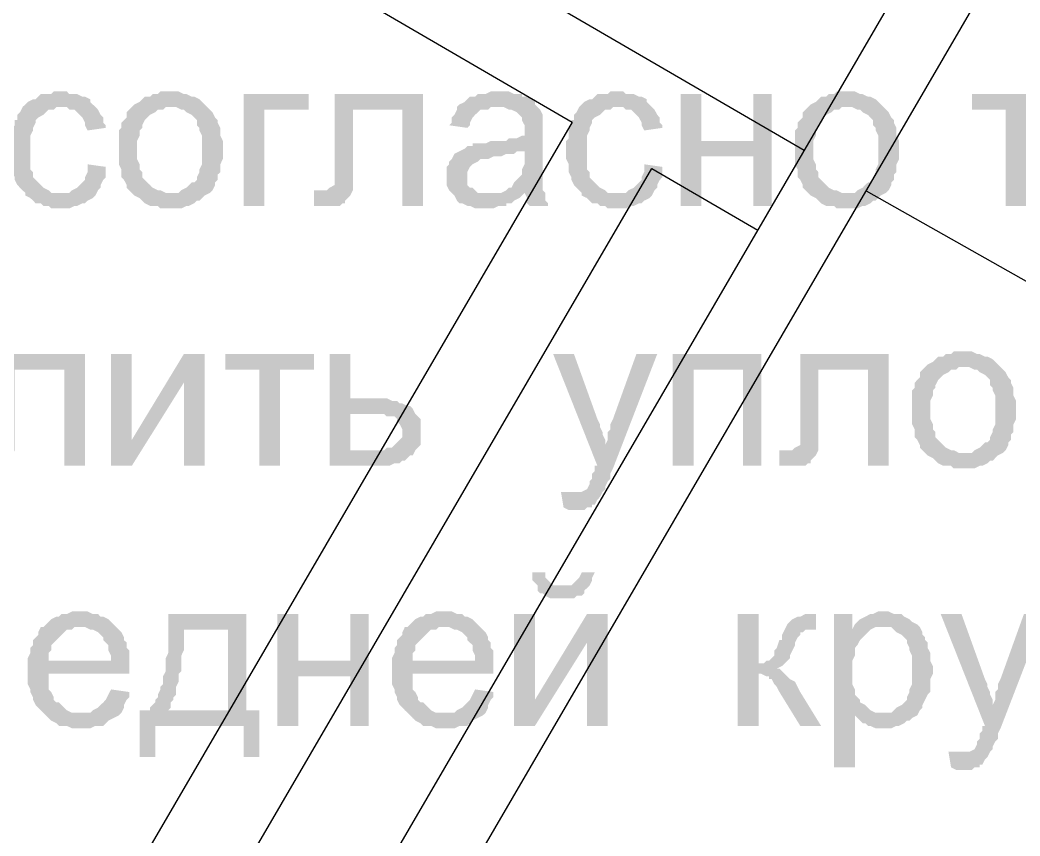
# Model space of a CAD drawing. Header units: millimetres. Extents: x -383313 to -161684, y -117025 to 99224.
# Drawn here: x -348205 to -346577, y -32969 to -31640 of the extents above; entities that cross this region are included whole.
import ezdxf

# ---------------------------------------------------------------- set-up
doc = ezdxf.new("R2010")
doc.units = ezdxf.units.MM
doc.header["$MEASUREMENT"] = 0
doc.layers.add('001__КОНСТРУКТИВ__Стены внутренние', color=7, linetype='Continuous', lineweight=30)
doc.layers.add('Окно_Ном._пера__249_Ном._пера__249', color=249, linetype='Continuous', lineweight=18)
doc.layers.add('PDF_Solid Fills', color=7, linetype='Continuous')

# ---------------------------------------------------------------- blocks, each defined once
blk = doc.blocks.new('A$Cf5759c35')
at = {"layer": 'PDF_Solid Fills'}
for points in [[(10324.9, -13491.6), (10312.2, -13491.6), (10308, -13495.9), (10291.1, -13495.9), (10286.8, -13500.1), (10282.6, -13504.3), (10278.4, -13504.3), (10269.9, -13508.6), (10265.7, -13512.8), (10261.4, -13517), (10257.2, -13525.5), (10253, -13529.7), (10253, -13538.2), (10248.7, -13538.2), (10248.7, -13546.7), (10244.5, -13550.9), (10244.5, -13559.4), (10244.5, -13567.8), (10240.3, -13572.1), (10240.3, -13580.5), (10240.3, -13589), (10240.3, -13597.5), (10240.3, -13601.7), (10244.5, -13610.2), (10244.5, -13618.6), (10244.5, -13622.9), (10248.7, -13631.3), (10248.7, -13635.6), (10253, -13644), (10257.2, -13648.3), (10261.4, -13652.5), (10265.7, -13656.7), (10324.9, -13656.7), (10320.7, -13656.7), (10316.5, -13656.7), (10308, -13656.7), (10303.8, -13652.5), (10295.3, -13648.3), (10291.1, -13644), (10286.8, -13639.8), (10286.8, -13639.8), (10282.6, -13635.6), (10278.4, -13631.3), (10278.4, -13622.9), (10274.1, -13618.6), (10274.1, -13610.2), (10274.1, -13605.9), (10274.1, -13597.5), (10274.1, -13589), (10274.1, -13584.8), (10274.1, -13576.3), (10274.1, -13567.8), (10274.1, -13563.6), (10278.4, -13555.1), (10278.4, -13550.9), (10282.6, -13542.4), (10282.6, -13538.2), (10286.8, -13534), (10286.8, -13534), (10295.3, -13529.7), (10299.5, -13525.5), (10303.8, -13521.3), (10312.2, -13521.3), (10316.5, -13517), (10324.9, -13517), (10380, -13517), (10375.7, -13512.8), (10371.5, -13508.6), (10371.5, -13504.3), (10363, -13500.1), (10358.8, -13500.1), (10350.3, -13495.9), (10346.1, -13495.9), (10337.6, -13495.9), (10333.4, -13491.6)], [(10502.7, -13491.6), (10502.7, -13491.6), (10485.8, -13491.6), (10481.6, -13495.9), (10473.1, -13495.9), (10468.9, -13500.1), (10460.4, -13500.1), (10456.2, -13504.3), (10451.9, -13508.6), (10443.5, -13512.8), (10443.5, -13512.8), (10439.2, -13517), (10502.7, -13517), (10502.7, -13517), (10511.2, -13517), (10519.7, -13521.3), (10523.9, -13521.3), (10528.1, -13525.5), (10536.6, -13529.7), (10540.8, -13534), (10545.1, -13538.2), (10545.1, -13546.7), (10549.3, -13550.9), (10549.3, -13555.1), (10553.5, -13563.6), (10553.5, -13572.1), (10553.5, -13576.3), (10553.5, -13584.8), (10553.5, -13589), (10553.5, -13597.5), (10553.5, -13605.9), (10553.5, -13610.2), (10549.3, -13618.6), (10549.3, -13622.9), (10545.1, -13631.3), (10545.1, -13635.6), (10540.8, -13639.8), (10536.6, -13639.8), (10532.4, -13644), (10528.1, -13648.3), (10519.7, -13652.5), (10515.4, -13656.7), (10507, -13656.7), (10502.7, -13656.7), (10439.2, -13656.7), (10443.5, -13661), (10451.9, -13665.2), (10456.2, -13669.4), (10460.4, -13673.7), (10468.9, -13677.9), (10473.1, -13677.9), (10481.6, -13677.9), (10485.8, -13682.1), (10494.3, -13682.1), (10502.7, -13682.1), (10507, -13682.1), (10511.2, -13682.1), (10519.7, -13682.1), (10528.1, -13677.9), (10532.4, -13677.9), (10540.8, -13673.7), (10545.1, -13669.4), (10549.3, -13669.4), (10553.5, -13665.2), (10557.8, -13661), (10566.2, -13656.7), (10570.5, -13652.5), (10574.7, -13644), (10574.7, -13639.8), (10574.7, -13639.8), (10578.9, -13635.6), (10578.9, -13627.1), (10583.2, -13622.9), (10583.2, -13614.4), (10583.2, -13610.2), (10587.4, -13601.7), (10587.4, -13593.2), (10587.4, -13584.8), (10587.4, -13580.5), (10587.4, -13572.1), (10583.2, -13563.6), (10583.2, -13555.1), (10583.2, -13550.9), (10578.9, -13542.4), (10578.9, -13538.2), (10574.7, -13534), (10570.5, -13525.5), (10566.2, -13521.3), (10562, -13517), (10557.8, -13512.8), (10553.5, -13508.6), (10549.3, -13504.3), (10540.8, -13500.1), (10536.6, -13500.1), (10528.1, -13495.9), (10523.9, -13495.9), (10515.4, -13491.6), (10511.2, -13491.6)], [(11040.4, -13491.6), (11040.4, -13491.6), (11023.4, -13491.6), (11015, -13495.9), (11010.7, -13495.9), (11002.3, -13495.9), (10998, -13500.1), (10989.6, -13500.1), (10985.3, -13504.3), (10981.1, -13508.6), (10972.6, -13512.8), (10968.4, -13517), (11031.9, -13517), (11036.1, -13517), (11044.6, -13517), (11053.1, -13521.3), (11057.3, -13521.3), (11065.8, -13525.5), (11070, -13529.7), (11070, -13529.7), (11074.2, -13534), (11074.2, -13538.2), (11078.5, -13546.7), (11078.5, -13555.1), (11078.5, -13555.1), (11078.5, -13563.6), (11074.2, -13563.6), (11065.8, -13567.8), (11061.5, -13567.8), (11053.1, -13567.8), (11048.8, -13572.1), (11040.4, -13572.1), (11031.9, -13572.1), (11023.4, -13572.1), (11015, -13576.3), (11006.5, -13576.3), (11002.3, -13576.3), (10993.8, -13576.3), (10993.8, -13580.5), (10985.3, -13580.5), (10981.1, -13584.8), (11078.5, -13589), (11078.5, -13597.5), (11078.5, -13601.7), (11078.5, -13610.2), (11074.2, -13618.6), (11074.2, -13622.9), (11074.2, -13627.1), (11070, -13631.3), (11065.8, -13635.6), (11061.5, -13639.8), (11057.3, -13648.3), (11053.1, -13648.3), (11048.8, -13652.5), (11040.4, -13656.7), (11078.5, -13656.7), (11078.5, -13656.7), (11082.7, -13665.2), (11082.7, -13673.7), (11086.9, -13677.9), (11116.6, -13677.9), (11116.6, -13673.7), (11112.3, -13669.4), (11112.3, -13661), (11112.3, -13656.7), (11108.1, -13652.5), (11108.1, -13648.3), (11108.1, -13644), (11108.1, -13639.8), (11108.1, -13631.3), (11108.1, -13622.9), (11108.1, -13614.4), (11108.1, -13601.7), (11108.1, -13559.4), (11108.1, -13559.4), (11108.1, -13550.9), (11108.1, -13542.4), (11108.1, -13538.2), (11108.1, -13534), (11108.1, -13529.7), (11103.9, -13521.3), (11099.6, -13517), (11095.4, -13512.8), (11095.4, -13508.6), (11091.2, -13504.3), (11082.7, -13500.1), (11074.2, -13500.1), (11074.2, -13495.9), (11065.8, -13495.9), (11061.5, -13495.9), (11053.1, -13491.6), (11044.6, -13491.6)], [(11230.9, -13491.6), (11218.2, -13491.6), (11213.9, -13495.9), (11197, -13495.9), (11192.8, -13500.1), (11188.5, -13504.3), (11184.3, -13504.3), (11175.8, -13508.6), (11171.6, -13512.8), (11167.4, -13517), (11163.1, -13525.5), (11158.9, -13529.7), (11158.9, -13538.2), (11154.7, -13538.2), (11154.7, -13546.7), (11150.4, -13550.9), (11150.4, -13559.4), (11150.4, -13567.8), (11146.2, -13572.1), (11146.2, -13580.5), (11146.2, -13589), (11146.2, -13597.5), (11146.2, -13601.7), (11150.4, -13610.2), (11150.4, -13618.6), (11150.4, -13622.9), (11154.7, -13631.3), (11154.7, -13635.6), (11158.9, -13644), (11163.1, -13648.3), (11167.4, -13652.5), (11171.6, -13656.7), (11230.9, -13656.7), (11226.6, -13656.7), (11222.4, -13656.7), (11213.9, -13656.7), (11209.7, -13652.5), (11201.2, -13648.3), (11197, -13644), (11192.8, -13639.8), (11192.8, -13639.8), (11188.5, -13635.6), (11184.3, -13631.3), (11184.3, -13622.9), (11180.1, -13618.6), (11180.1, -13610.2), (11180.1, -13605.9), (11180.1, -13597.5), (11180.1, -13589), (11180.1, -13584.8), (11180.1, -13576.3), (11180.1, -13567.8), (11180.1, -13563.6), (11184.3, -13555.1), (11184.3, -13550.9), (11188.5, -13542.4), (11188.5, -13538.2), (11192.8, -13534), (11192.8, -13534), (11201.2, -13529.7), (11205.5, -13525.5), (11209.7, -13521.3), (11218.2, -13521.3), (11222.4, -13517), (11230.9, -13517), (11285.9, -13517), (11281.7, -13512.8), (11277.4, -13508.6), (11277.4, -13504.3), (11269, -13500.1), (11264.7, -13500.1), (11256.3, -13495.9), (11252, -13495.9), (11243.6, -13495.9), (11239.3, -13491.6)], [(11603.4, -13491.6), (11603.4, -13491.6), (11586.5, -13491.6), (11582.2, -13495.9), (11573.8, -13495.9), (11569.5, -13500.1), (11561.1, -13500.1), (11556.8, -13504.3), (11552.6, -13508.6), (11544.1, -13512.8), (11544.1, -13512.8), (11539.9, -13517), (11603.4, -13517), (11603.4, -13517), (11611.9, -13517), (11620.3, -13521.3), (11624.6, -13521.3), (11628.8, -13525.5), (11637.3, -13529.7), (11641.5, -13534), (11645.7, -13538.2), (11645.7, -13546.7), (11650, -13550.9), (11650, -13555.1), (11654.2, -13563.6), (11654.2, -13572.1), (11654.2, -13576.3), (11654.2, -13584.8), (11654.2, -13589), (11654.2, -13597.5), (11654.2, -13605.9), (11654.2, -13610.2), (11650, -13618.6), (11650, -13622.9), (11645.7, -13631.3), (11645.7, -13635.6), (11641.5, -13639.8), (11637.3, -13639.8), (11633, -13644), (11628.8, -13648.3), (11620.3, -13652.5), (11616.1, -13656.7), (11607.6, -13656.7), (11603.4, -13656.7), (11539.9, -13656.7), (11544.1, -13661), (11552.6, -13665.2), (11556.8, -13669.4), (11561.1, -13673.7), (11569.5, -13677.9), (11573.8, -13677.9), (11582.2, -13677.9), (11586.5, -13682.1), (11594.9, -13682.1), (11603.4, -13682.1), (11607.6, -13682.1), (11611.9, -13682.1), (11620.3, -13682.1), (11628.8, -13677.9), (11633, -13677.9), (11641.5, -13673.7), (11645.7, -13669.4), (11650, -13669.4), (11654.2, -13665.2), (11658.4, -13661), (11666.9, -13656.7), (11671.1, -13652.5), (11675.4, -13644), (11675.4, -13639.8), (11675.4, -13639.8), (11679.6, -13635.6), (11679.6, -13627.1), (11683.8, -13622.9), (11683.8, -13614.4), (11683.8, -13610.2), (11688.1, -13601.7), (11688.1, -13593.2), (11688.1, -13584.8), (11688.1, -13580.5), (11688.1, -13572.1), (11683.8, -13563.6), (11683.8, -13555.1), (11683.8, -13550.9), (11679.6, -13542.4), (11679.6, -13538.2), (11675.4, -13534), (11671.1, -13525.5), (11666.9, -13521.3), (11662.7, -13517), (11658.4, -13512.8), (11654.2, -13508.6), (11650, -13504.3), (11641.5, -13500.1), (11637.3, -13500.1), (11628.8, -13495.9), (11624.6, -13495.9), (11616.1, -13491.6), (11611.9, -13491.6)], [(10727.1, -13495.9), (10621.3, -13495.9), (10621.3, -13677.9), (10655.1, -13677.9), (10655.1, -13521.3), (10727.1, -13521.3)], [(10913.4, -13495.9), (10769.4, -13495.9), (10769.4, -13644), (10769.4, -13644), (10761, -13648.3), (10761, -13648.3), (10756.7, -13652.5), (10748.3, -13652.5), (10735.6, -13652.5), (10735.6, -13677.9), (10739.8, -13677.9), (10748.3, -13677.9), (10752.5, -13677.9), (10761, -13677.9), (10761, -13677.9), (10769.4, -13677.9), (10777.9, -13677.9), (10782.1, -13673.7), (10786.4, -13673.7), (10786.4, -13669.4), (10790.6, -13665.2), (10794.8, -13661), (10799.1, -13652.5), (10799.1, -13648.3), (10799.1, -13644), (10799.1, -13639.8), (10799.1, -13631.3), (10799.1, -13622.9), (10799.1, -13614.4), (10799.1, -13521.3), (10879.5, -13521.3)], [(11366.3, -13495.9), (11332.5, -13495.9), (11332.5, -13677.9), (11366.3, -13677.9), (11366.3, -13597.5), (11451, -13597.5), (11366.3, -13572.1)], [(11480.6, -13495.9), (11451, -13495.9), (11451, -13572.1), (11366.3, -13572.1), (11451, -13597.5), (11451, -13677.9), (11480.6, -13677.9)], [(11950.5, -13495.9), (11806.6, -13495.9), (11806.6, -13521.3), (11861.6, -13521.3), (11861.6, -13677.9), (11895.5, -13677.9), (11895.5, -13521.3), (11950.5, -13521.3)], [(10380, -13517), (10324.9, -13517), (10333.4, -13517), (10337.6, -13521.3), (10346.1, -13521.3), (10350.3, -13525.5), (10354.6, -13529.7), (10358.8, -13534), (10363, -13542.4), (10363, -13546.7), (10367.3, -13555.1), (10396.9, -13550.9), (10396.9, -13546.7), (10392.7, -13542.4), (10392.7, -13534), (10388.4, -13529.7), (10384.2, -13521.3)], [(10439.2, -13517), (10435, -13521.3), (10430.8, -13525.5), (10430.8, -13534), (10426.5, -13538.2), (10422.3, -13542.4), (10422.3, -13550.9), (10418.1, -13555.1), (10418.1, -13563.6), (10418.1, -13572.1), (10418.1, -13580.5), (10418.1, -13589), (10418.1, -13589), (10418.1, -13597.5), (10418.1, -13605.9), (10418.1, -13610.2), (10422.3, -13618.6), (10422.3, -13627.1), (10422.3, -13631.3), (10426.5, -13635.6), (10430.8, -13644), (10430.8, -13648.3), (10435, -13652.5), (10439.2, -13656.7), (10502.7, -13656.7), (10498.5, -13656.7), (10494.3, -13656.7), (10485.8, -13652.5), (10481.6, -13652.5), (10473.1, -13648.3), (10468.9, -13644), (10464.6, -13639.8), (10464.6, -13639.8), (10460.4, -13635.6), (10456.2, -13631.3), (10456.2, -13622.9), (10451.9, -13618.6), (10451.9, -13610.2), (10447.7, -13601.7), (10447.7, -13597.5), (10447.7, -13589), (10447.7, -13584.8), (10447.7, -13576.3), (10447.7, -13572.1), (10451.9, -13563.6), (10451.9, -13555.1), (10456.2, -13550.9), (10456.2, -13546.7), (10460.4, -13538.2), (10464.6, -13534), (10464.6, -13534), (10468.9, -13529.7), (10477.3, -13525.5), (10481.6, -13521.3), (10490, -13521.3), (10494.3, -13517), (10502.7, -13517)], [(10968.4, -13517), (10968.4, -13521.3), (10964.2, -13529.7), (10959.9, -13534), (10959.9, -13542.4), (10955.7, -13546.7), (10985.3, -13550.9), (10989.6, -13546.7), (10989.6, -13542.4), (10993.8, -13534), (10998, -13529.7), (11002.3, -13525.5), (11006.5, -13521.3), (11010.7, -13521.3), (11019.2, -13521.3), (11023.4, -13517), (11031.9, -13517)], [(11285.9, -13517), (11230.9, -13517), (11239.3, -13517), (11243.6, -13521.3), (11252, -13521.3), (11256.3, -13525.5), (11260.5, -13529.7), (11264.7, -13534), (11269, -13542.4), (11269, -13546.7), (11273.2, -13555.1), (11302.8, -13550.9), (11302.8, -13546.7), (11298.6, -13542.4), (11298.6, -13534), (11294.4, -13529.7), (11290.1, -13521.3)], [(11539.9, -13517), (11535.7, -13521.3), (11531.4, -13525.5), (11531.4, -13534), (11527.2, -13538.2), (11523, -13542.4), (11523, -13550.9), (11518.7, -13555.1), (11518.7, -13563.6), (11518.7, -13572.1), (11518.7, -13580.5), (11518.7, -13589), (11518.7, -13589), (11518.7, -13597.5), (11518.7, -13605.9), (11518.7, -13610.2), (11523, -13618.6), (11523, -13627.1), (11523, -13631.3), (11527.2, -13635.6), (11531.4, -13644), (11531.4, -13648.3), (11535.7, -13652.5), (11539.9, -13656.7), (11603.4, -13656.7), (11599.2, -13656.7), (11594.9, -13656.7), (11586.5, -13652.5), (11582.2, -13652.5), (11573.8, -13648.3), (11569.5, -13644), (11565.3, -13639.8), (11565.3, -13639.8), (11561.1, -13635.6), (11556.8, -13631.3), (11556.8, -13622.9), (11552.6, -13618.6), (11552.6, -13610.2), (11548.4, -13601.7), (11548.4, -13597.5), (11548.4, -13589), (11548.4, -13584.8), (11548.4, -13576.3), (11548.4, -13572.1), (11552.6, -13563.6), (11552.6, -13555.1), (11556.8, -13550.9), (11556.8, -13546.7), (11561.1, -13538.2), (11565.3, -13534), (11565.3, -13534), (11569.5, -13529.7), (11578, -13525.5), (11582.2, -13521.3), (11590.7, -13521.3), (11594.9, -13517), (11603.4, -13517)], [(10981.1, -13584.8), (10972.6, -13589), (10972.6, -13589), (10964.2, -13593.2), (10959.9, -13601.7), (10955.7, -13605.9), (10955.7, -13610.2), (10951.5, -13614.4), (10951.5, -13622.9), (10951.5, -13631.3), (10951.5, -13631.3), (10951.5, -13639.8), (10951.5, -13644), (10955.7, -13652.5), (10959.9, -13656.7), (10964.2, -13661), (10968.4, -13669.4), (10968.4, -13669.4), (10972.6, -13673.7), (10976.9, -13673.7), (10985.3, -13677.9), (10989.6, -13677.9), (10998, -13682.1), (11006.5, -13682.1), (11015, -13682.1), (11019.2, -13682.1), (11027.7, -13682.1), (11036.1, -13677.9), (11040.4, -13677.9), (11048.8, -13677.9), (11048.8, -13673.7), (11057.3, -13673.7), (11061.5, -13669.4), (11070, -13665.2), (11074.2, -13661), (11019.2, -13656.7), (11019.2, -13656.7), (11010.7, -13656.7), (11002.3, -13656.7), (10998, -13652.5), (10993.8, -13648.3), (10989.6, -13648.3), (10985.3, -13644), (10985.3, -13635.6), (10985.3, -13631.3), (10985.3, -13627.1), (10985.3, -13622.9), (10989.6, -13614.4), (10989.6, -13614.4), (10993.8, -13610.2), (11002.3, -13605.9), (11006.5, -13601.7), (11010.7, -13601.7), (11019.2, -13601.7), (11027.7, -13597.5), (11031.9, -13597.5), (11040.4, -13597.5), (11048.8, -13593.2), (11053.1, -13593.2), (11061.5, -13593.2), (11065.8, -13589), (11074.2, -13589), (11078.5, -13589)], [(10367.3, -13610.2), (10367.3, -13622.9), (10363, -13631.3), (10363, -13635.6), (10358.8, -13639.8), (10354.6, -13644), (10350.3, -13648.3), (10341.9, -13652.5), (10337.6, -13656.7), (10329.2, -13656.7), (10324.9, -13656.7), (10265.7, -13656.7), (10265.7, -13661), (10274.1, -13665.2), (10278.4, -13669.4), (10282.6, -13673.7), (10291.1, -13673.7), (10295.3, -13677.9), (10303.8, -13677.9), (10308, -13682.1), (10316.5, -13682.1), (10324.9, -13682.1), (10329.2, -13682.1), (10337.6, -13682.1), (10346.1, -13677.9), (10350.3, -13677.9), (10358.8, -13673.7), (10363, -13673.7), (10367.3, -13669.4), (10375.7, -13665.2), (10375.7, -13665.2), (10380, -13661), (10384.2, -13652.5), (10388.4, -13648.3), (10388.4, -13644), (10392.7, -13635.6), (10396.9, -13631.3), (10396.9, -13622.9), (10396.9, -13614.4)], [(11273.2, -13610.2), (11273.2, -13622.9), (11269, -13631.3), (11269, -13635.6), (11264.7, -13639.8), (11260.5, -13644), (11256.3, -13648.3), (11247.8, -13652.5), (11243.6, -13656.7), (11235.1, -13656.7), (11230.9, -13656.7), (11171.6, -13656.7), (11171.6, -13661), (11180.1, -13665.2), (11184.3, -13669.4), (11188.5, -13673.7), (11197, -13673.7), (11201.2, -13677.9), (11209.7, -13677.9), (11213.9, -13682.1), (11222.4, -13682.1), (11230.9, -13682.1), (11235.1, -13682.1), (11243.6, -13682.1), (11252, -13677.9), (11256.3, -13677.9), (11264.7, -13673.7), (11269, -13673.7), (11273.2, -13669.4), (11281.7, -13665.2), (11281.7, -13665.2), (11285.9, -13661), (11290.1, -13652.5), (11294.4, -13648.3), (11294.4, -13644), (11298.6, -13635.6), (11302.8, -13631.3), (11302.8, -13622.9), (11302.8, -13614.4)], [(11793.9, -13915), (11793.9, -13915), (11777, -13915), (11772.7, -13919.2), (11764.3, -13919.2), (11760, -13923.4), (11751.6, -13923.4), (11747.3, -13927.7), (11743.1, -13931.9), (11734.6, -13936.1), (11734.6, -13936.1), (11730.4, -13940.4), (11793.9, -13940.4), (11793.9, -13940.4), (11802.4, -13940.4), (11810.8, -13944.6), (11815.1, -13944.6), (11819.3, -13948.8), (11827.8, -13953.1), (11832, -13957.3), (11836.2, -13961.5), (11836.2, -13970), (11840.5, -13974.2), (11840.5, -13978.5), (11844.7, -13986.9), (11844.7, -13995.4), (11844.7, -13999.6), (11844.7, -14008.1), (11844.7, -14012.3), (11844.7, -14020.8), (11844.7, -14029.3), (11844.7, -14033.5), (11840.5, -14042), (11840.5, -14046.2), (11836.2, -14054.7), (11836.2, -14058.9), (11832, -14063.1), (11827.8, -14063.1), (11823.5, -14067.4), (11819.3, -14071.6), (11810.8, -14075.8), (11806.6, -14080.1), (11798.1, -14080.1), (11793.9, -14080.1), (11730.4, -14080.1), (11734.6, -14084.3), (11743.1, -14088.5), (11747.3, -14092.8), (11751.6, -14097), (11760, -14101.2), (11764.3, -14101.2), (11772.7, -14101.2), (11777, -14105.5), (11785.4, -14105.5), (11793.9, -14105.5), (11798.1, -14105.5), (11802.4, -14105.5), (11810.8, -14105.5), (11819.3, -14101.2), (11823.5, -14101.2), (11832, -14097), (11836.2, -14092.8), (11840.5, -14092.8), (11844.7, -14088.5), (11848.9, -14084.3), (11857.4, -14080.1), (11861.6, -14075.8), (11865.9, -14067.4), (11865.9, -14063.1), (11865.9, -14063.1), (11870.1, -14058.9), (11870.1, -14050.4), (11874.3, -14046.2), (11874.3, -14037.7), (11874.3, -14033.5), (11878.6, -14025), (11878.6, -14016.6), (11878.6, -14008.1), (11878.6, -14003.9), (11878.6, -13995.4), (11874.3, -13986.9), (11874.3, -13978.5), (11874.3, -13974.2), (11870.1, -13965.8), (11870.1, -13961.5), (11865.9, -13957.3), (11861.6, -13948.8), (11857.4, -13944.6), (11853.2, -13940.4), (11848.9, -13936.1), (11844.7, -13931.9), (11840.5, -13927.7), (11832, -13923.4), (11827.8, -13923.4), (11819.3, -13919.2), (11815.1, -13919.2), (11806.6, -13915), (11802.4, -13915)], [(10363, -13919.2), (10219.1, -13919.2), (10219.1, -14067.4), (10219.1, -14067.4), (10210.6, -14071.6), (10210.6, -14071.6), (10206.4, -14075.8), (10197.9, -14075.8), (10185.2, -14075.8), (10185.2, -14101.2), (10189.5, -14101.2), (10197.9, -14101.2), (10202.2, -14101.2), (10210.6, -14101.2), (10210.6, -14101.2), (10219.1, -14101.2), (10227.6, -14101.2), (10231.8, -14097), (10236, -14097), (10236, -14092.8), (10240.3, -14088.5), (10244.5, -14084.3), (10248.7, -14075.8), (10248.7, -14071.6), (10248.7, -14067.4), (10248.7, -14063.1), (10248.7, -14054.7), (10248.7, -14046.2), (10248.7, -14037.7), (10248.7, -13944.6), (10329.2, -13944.6)], [(10557.8, -13919.2), (10523.9, -13919.2), (10439.2, -14058.9), (10405.4, -14101.2), (10439.2, -14101.2), (10523.9, -13965.8)], [(10735.6, -13919.2), (10591.6, -13919.2), (10591.6, -13944.6), (10646.7, -13944.6), (10646.7, -14101.2), (10680.5, -14101.2), (10680.5, -13944.6), (10735.6, -13944.6)], [(10794.8, -13919.2), (10761, -13919.2), (10761, -14101.2), (10858.3, -14101.2), (10866.8, -14097), (10875.3, -14097), (10879.5, -14092.8), (10883.7, -14092.8), (10888, -14088.5), (10892.2, -14084.3), (10896.4, -14084.3), (10900.7, -14075.8), (10794.8, -14075.8), (10794.8, -14016.6), (10828.7, -14016.6), (10900.7, -14016.6), (10896.4, -14008.1), (10892.2, -14003.9), (10888, -14003.9), (10879.5, -13999.6), (10875.3, -13999.6), (10871, -13995.4), (10862.6, -13995.4), (10854.1, -13991.2), (10849.9, -13991.2), (10841.4, -13991.2), (10832.9, -13991.2), (10794.8, -13991.2)], [(11158.9, -13919.2), (11125, -13919.2), (11197, -14101.2), (11209.7, -14067.4), (11209.7, -14063.1), (11209.7, -14058.9), (11205.5, -14050.4), (11205.5, -14046.2), (11201.2, -14037.7), (11201.2, -14033.5), (11197, -14025)], [(11294.4, -13919.2), (11260.5, -13919.2), (11222.4, -14025), (11222.4, -14025), (11218.2, -14033.5), (11218.2, -14042), (11213.9, -14046.2), (11213.9, -14054.7), (11213.9, -14058.9), (11209.7, -14067.4), (11197, -14101.2), (11192.8, -14101.2), (11192.8, -14109.7), (11188.5, -14113.9), (11188.5, -14122.4), (11184.3, -14126.6), (11184.3, -14130.9), (11184.3, -14130.9), (11180.1, -14139.3), (11171.6, -14143.6), (11171.6, -14143.6), (11163.1, -14143.6), (11154.7, -14143.6), (11205.5, -14143.6), (11205.5, -14143.6), (11209.7, -14139.3), (11209.7, -14135.1), (11213.9, -14126.6), (11218.2, -14122.4), (11218.2, -14113.9), (11222.4, -14105.5)], [(11463.7, -13919.2), (11319.8, -13919.2), (11319.8, -14101.2), (11353.6, -14101.2), (11353.6, -13944.6), (11434.1, -13944.6)], [(11671.1, -13919.2), (11527.2, -13919.2), (11527.2, -14067.4), (11527.2, -14067.4), (11518.7, -14071.6), (11518.7, -14071.6), (11514.5, -14075.8), (11506, -14075.8), (11493.3, -14075.8), (11493.3, -14101.2), (11497.6, -14101.2), (11506, -14101.2), (11510.3, -14101.2), (11518.7, -14101.2), (11518.7, -14101.2), (11527.2, -14101.2), (11535.7, -14101.2), (11539.9, -14097), (11544.1, -14097), (11544.1, -14092.8), (11548.4, -14088.5), (11552.6, -14084.3), (11556.8, -14075.8), (11556.8, -14071.6), (11556.8, -14067.4), (11556.8, -14063.1), (11556.8, -14054.7), (11556.8, -14046.2), (11556.8, -14037.7), (11556.8, -13944.6), (11637.3, -13944.6)], [(11730.4, -13940.4), (11726.2, -13944.6), (11721.9, -13948.8), (11721.9, -13957.3), (11717.7, -13961.5), (11713.5, -13965.8), (11713.5, -13974.2), (11709.2, -13978.5), (11709.2, -13986.9), (11709.2, -13995.4), (11709.2, -14003.9), (11709.2, -14012.3), (11709.2, -14012.3), (11709.2, -14020.8), (11709.2, -14029.3), (11709.2, -14033.5), (11713.5, -14042), (11713.5, -14050.4), (11713.5, -14054.7), (11717.7, -14058.9), (11721.9, -14067.4), (11721.9, -14071.6), (11726.2, -14075.8), (11730.4, -14080.1), (11793.9, -14080.1), (11789.7, -14080.1), (11785.4, -14080.1), (11777, -14075.8), (11772.7, -14075.8), (11764.3, -14071.6), (11760, -14067.4), (11755.8, -14063.1), (11755.8, -14063.1), (11751.6, -14058.9), (11747.3, -14054.7), (11747.3, -14046.2), (11743.1, -14042), (11743.1, -14033.5), (11738.9, -14025), (11738.9, -14020.8), (11738.9, -14012.3), (11738.9, -14008.1), (11738.9, -13999.6), (11738.9, -13995.4), (11743.1, -13986.9), (11743.1, -13978.5), (11747.3, -13974.2), (11747.3, -13970), (11751.6, -13961.5), (11755.8, -13957.3), (11755.8, -13957.3), (11760, -13953.1), (11768.5, -13948.8), (11772.7, -13944.6), (11781.2, -13944.6), (11785.4, -13940.4), (11793.9, -13940.4)], [(10900.7, -14016.6), (10828.7, -14016.6), (10849.9, -14016.6), (10854.1, -14020.8), (10862.6, -14020.8), (10866.8, -14020.8), (10871, -14025), (10871, -14029.3), (10875.3, -14033.5), (10879.5, -14042), (10879.5, -14046.2), (10879.5, -14046.2), (10879.5, -14054.7), (10875.3, -14058.9), (10871, -14063.1), (10866.8, -14067.4), (10866.8, -14067.4), (10862.6, -14071.6), (10854.1, -14071.6), (10849.9, -14075.8), (10841.4, -14075.8), (10832.9, -14075.8), (10824.5, -14075.8), (10794.8, -14075.8), (10900.7, -14075.8), (10904.9, -14071.6), (10909.1, -14067.4), (10909.1, -14058.9), (10909.1, -14054.7), (10909.1, -14046.2), (10909.1, -14046.2), (10909.1, -14037.7), (10909.1, -14033.5), (10909.1, -14025), (10904.9, -14020.8)], [(11137.7, -14143.6), (11142, -14169), (11150.4, -14173.2), (11175.8, -14173.2), (11180.1, -14169), (11188.5, -14169), (11188.5, -14164.7), (11192.8, -14164.7), (11197, -14156.3), (11201.2, -14152), (11205.5, -14143.6), (11154.7, -14143.6), (11154.7, -14143.6), (11146.2, -14143.6)], [(11112.3, -14274.8), (11091.2, -14274.8), (11091.2, -14287.5), (11095.4, -14291.7), (11099.6, -14296), (11137.7, -14296), (11133.5, -14296), (11125, -14296), (11120.8, -14291.7), (11116.6, -14287.5), (11112.3, -14283.3)], [(11192.8, -14274.8), (11171.6, -14274.8), (11167.4, -14283.3), (11163.1, -14287.5), (11158.9, -14291.7), (11158.9, -14291.7), (11154.7, -14296), (11146.2, -14296), (11137.7, -14296), (11099.6, -14296), (11099.6, -14304.4), (11103.9, -14308.7), (11108.1, -14308.7), (11112.3, -14312.9), (11120.8, -14317.1), (11125, -14317.1), (11133.5, -14317.1), (11142, -14317.1), (11146.2, -14317.1), (11150.4, -14317.1), (11158.9, -14317.1), (11163.1, -14312.9), (11171.6, -14312.9), (11175.8, -14308.7), (11175.8, -14304.4), (11180.1, -14300.2), (11184.3, -14296), (11188.5, -14287.5), (11188.5, -14283.3)], [(10354.6, -14338.3), (10354.6, -14338.3), (10341.9, -14338.3), (10333.4, -14342.5), (10324.9, -14342.5), (10320.7, -14346.8), (10316.5, -14346.8), (10308, -14351), (10303.8, -14355.2), (10299.5, -14359.5), (10295.3, -14363.7), (10354.6, -14363.7), (10358.8, -14363.7), (10363, -14363.7), (10371.5, -14367.9), (10375.7, -14367.9), (10384.2, -14372.2), (10388.4, -14376.4), (10392.7, -14380.6), (10392.7, -14384.9), (10396.9, -14389.1), (10401.1, -14393.3), (10401.1, -14401.8), (10405.4, -14410.3), (10405.4, -14418.7), (10303.8, -14418.7), (10435, -14418.7), (10435, -14410.3), (10435, -14401.8), (10430.8, -14397.6), (10430.8, -14389.1), (10426.5, -14384.9), (10426.5, -14380.6), (10422.3, -14372.2), (10418.1, -14367.9), (10413.8, -14363.7), (10409.6, -14359.5), (10405.4, -14355.2), (10401.1, -14351), (10392.7, -14346.8), (10388.4, -14346.8), (10384.2, -14342.5), (10375.7, -14342.5), (10367.3, -14338.3), (10363, -14338.3)], [(10947.2, -14338.3), (10947.2, -14338.3), (10934.5, -14338.3), (10926.1, -14342.5), (10917.6, -14342.5), (10913.4, -14346.8), (10909.1, -14346.8), (10900.7, -14351), (10896.4, -14355.2), (10892.2, -14359.5), (10888, -14363.7), (10947.2, -14363.7), (10951.5, -14363.7), (10955.7, -14363.7), (10964.2, -14367.9), (10968.4, -14367.9), (10976.9, -14372.2), (10981.1, -14376.4), (10985.3, -14380.6), (10985.3, -14384.9), (10989.6, -14389.1), (10993.8, -14393.3), (10993.8, -14401.8), (10998, -14410.3), (10998, -14418.7), (10896.4, -14418.7), (11027.7, -14418.7), (11027.7, -14410.3), (11027.7, -14401.8), (11023.4, -14397.6), (11023.4, -14389.1), (11019.2, -14384.9), (11019.2, -14380.6), (11015, -14372.2), (11010.7, -14367.9), (11006.5, -14363.7), (11002.3, -14359.5), (10998, -14355.2), (10993.8, -14351), (10985.3, -14346.8), (10981.1, -14346.8), (10976.9, -14342.5), (10968.4, -14342.5), (10959.9, -14338.3), (10955.7, -14338.3)], [(11662.7, -14338.3), (11662.7, -14338.3), (11654.2, -14338.3), (11645.7, -14342.5), (11641.5, -14342.5), (11633, -14346.8), (11633, -14346.8), (11624.6, -14351), (11620.3, -14355.2), (11616.1, -14359.5), (11662.7, -14363.7), (11666.9, -14363.7), (11675.4, -14363.7), (11679.6, -14367.9), (11683.8, -14372.2), (11692.3, -14376.4), (11696.5, -14380.6), (11700.8, -14384.9), (11700.8, -14389.1), (11705, -14397.6), (11705, -14401.8), (11709.2, -14410.3), (11709.2, -14414.5), (11709.2, -14423), (11709.2, -14431.4), (11709.2, -14435.7), (11709.2, -14444.1), (11709.2, -14452.6), (11709.2, -14456.8), (11705, -14465.3), (11705, -14469.5), (11700.8, -14478), (11700.8, -14482.2), (11696.5, -14486.5), (11692.3, -14490.7), (11683.8, -14494.9), (11679.6, -14499.2), (11675.4, -14503.4), (11666.9, -14503.4), (11658.4, -14503.4), (11616.1, -14507.6), (11616.1, -14507.6), (11624.6, -14516.1), (11628.8, -14520.3), (11633, -14520.3), (11637.3, -14524.6), (11641.5, -14524.6), (11650, -14528.8), (11654.2, -14528.8), (11662.7, -14528.8), (11662.7, -14528.8), (11671.1, -14528.8), (11675.4, -14528.8), (11683.8, -14524.6), (11688.1, -14524.6), (11696.5, -14520.3), (11700.8, -14516.1), (11705, -14516.1), (11709.2, -14511.9), (11717.7, -14507.6), (11721.9, -14499.2), (11726.2, -14494.9), (11726.2, -14490.7), (11730.4, -14482.2), (11730.4, -14482.2), (11734.6, -14473.8), (11738.9, -14469.5), (11738.9, -14461.1), (11738.9, -14452.6), (11738.9, -14448.4), (11743.1, -14439.9), (11743.1, -14431.4), (11743.1, -14431.4), (11743.1, -14427.2), (11738.9, -14418.7), (11738.9, -14410.3), (11738.9, -14406), (11734.6, -14397.6), (11734.6, -14389.1), (11730.4, -14384.9), (11730.4, -14380.6), (11726.2, -14376.4), (11726.2, -14372.2), (11721.9, -14363.7), (11717.7, -14359.5), (11709.2, -14355.2), (11705, -14351), (11705, -14351), (11696.5, -14346.8), (11692.3, -14342.5), (11683.8, -14342.5), (11679.6, -14342.5), (11671.1, -14338.3)], [(10625.5, -14342.5), (10498.5, -14342.5), (10498.5, -14367.9), (10595.9, -14367.9), (10595.9, -14499.2), (10498.5, -14499.2), (10468.9, -14499.2), (10451.9, -14499.2), (10451.9, -14575.4), (10477.3, -14575.4), (10477.3, -14524.6), (10621.3, -14524.6), (10646.7, -14499.2), (10625.5, -14499.2)], [(10710.2, -14342.5), (10676.3, -14342.5), (10676.3, -14524.6), (10710.2, -14524.6), (10710.2, -14444.1), (10794.8, -14444.1), (10710.2, -14418.7)], [(10824.5, -14342.5), (10794.8, -14342.5), (10794.8, -14418.7), (10710.2, -14418.7), (10794.8, -14444.1), (10794.8, -14524.6), (10824.5, -14524.6)], [(11213.9, -14342.5), (11180.1, -14342.5), (11095.4, -14482.2), (11061.5, -14524.6), (11095.4, -14524.6), (11180.1, -14389.1)], [(11459.5, -14342.5), (11425.6, -14342.5), (11425.6, -14524.6), (11459.5, -14524.6), (11459.5, -14439.9), (11501.8, -14439.9), (11497.6, -14435.7), (11493.3, -14431.4), (11489.1, -14431.4), (11489.1, -14431.4), (11497.6, -14427.2), (11501.8, -14423), (11459.5, -14423)], [(11552.6, -14342.5), (11535.7, -14342.5), (11527.2, -14346.8), (11523, -14346.8), (11514.5, -14351), (11510.3, -14355.2), (11510.3, -14355.2), (11506, -14359.5), (11501.8, -14367.9), (11544.1, -14367.9), (11552.6, -14367.9)], [(11611.9, -14342.5), (11582.2, -14342.5), (11582.2, -14592.3), (11616.1, -14592.3), (11616.1, -14507.6), (11658.4, -14503.4), (11654.2, -14503.4), (11650, -14503.4), (11641.5, -14499.2), (11637.3, -14494.9), (11633, -14490.7), (11624.6, -14486.5), (11624.6, -14482.2), (11620.3, -14478), (11616.1, -14473.8), (11616.1, -14465.3), (11611.9, -14456.8), (11611.9, -14452.6), (11611.9, -14444.1), (11611.9, -14435.7), (11611.9, -14431.4), (11611.9, -14423), (11611.9, -14418.7), (11616.1, -14410.3), (11616.1, -14401.8), (11616.1, -14397.6), (11620.3, -14393.3), (11624.6, -14384.9), (11628.8, -14380.6), (11633, -14376.4), (11637.3, -14372.2), (11641.5, -14367.9), (11611.9, -14367.9)], [(11789.7, -14342.5), (11755.8, -14342.5), (11827.8, -14524.6), (11840.5, -14490.7), (11840.5, -14486.5), (11840.5, -14482.2), (11836.2, -14473.8), (11836.2, -14469.5), (11832, -14461.1), (11832, -14456.8), (11827.8, -14448.4)], [(11925.1, -14342.5), (11891.3, -14342.5), (11853.2, -14448.4), (11853.2, -14448.4), (11848.9, -14456.8), (11848.9, -14465.3), (11844.7, -14469.5), (11844.7, -14478), (11844.7, -14482.2), (11840.5, -14490.7), (11827.8, -14524.6), (11823.5, -14524.6), (11823.5, -14533), (11819.3, -14537.3), (11819.3, -14545.7), (11815.1, -14550), (11815.1, -14554.2), (11815.1, -14554.2), (11810.8, -14562.7), (11802.4, -14566.9), (11802.4, -14566.9), (11793.9, -14566.9), (11785.4, -14566.9), (11836.2, -14566.9), (11836.2, -14566.9), (11840.5, -14562.7), (11840.5, -14558.4), (11844.7, -14550), (11848.9, -14545.7), (11848.9, -14537.3), (11853.2, -14528.8)], [(10295.3, -14363.7), (10291.1, -14363.7), (10286.8, -14372.2), (10286.8, -14376.4), (10282.6, -14380.6), (10278.4, -14384.9), (10278.4, -14393.3), (10274.1, -14397.6), (10274.1, -14406), (10269.9, -14414.5), (10269.9, -14418.7), (10269.9, -14427.2), (10269.9, -14435.7), (10269.9, -14444.1), (10269.9, -14448.4), (10269.9, -14456.8), (10274.1, -14465.3), (10274.1, -14469.5), (10278.4, -14478), (10278.4, -14482.2), (10282.6, -14490.7), (10286.8, -14494.9), (10291.1, -14499.2), (10295.3, -14503.4), (10354.6, -14503.4), (10354.6, -14503.4), (10346.1, -14503.4), (10341.9, -14503.4), (10333.4, -14499.2), (10329.2, -14494.9), (10324.9, -14490.7), (10320.7, -14486.5), (10316.5, -14486.5), (10312.2, -14482.2), (10312.2, -14478), (10308, -14469.5), (10303.8, -14465.3), (10303.8, -14456.8), (10303.8, -14448.4), (10303.8, -14439.9), (10435, -14439.9), (10435, -14439.9), (10435, -14435.7), (10435, -14427.2), (10435, -14418.7), (10303.8, -14418.7), (10303.8, -14414.5), (10303.8, -14406), (10308, -14401.8), (10308, -14393.3), (10312.2, -14389.1), (10316.5, -14384.9), (10320.7, -14380.6), (10324.9, -14376.4), (10329.2, -14372.2), (10333.4, -14367.9), (10341.9, -14367.9), (10346.1, -14363.7), (10354.6, -14363.7)], [(10498.5, -14367.9), (10498.5, -14406), (10494.3, -14414.5), (10494.3, -14435.7), (10490, -14444.1), (10490, -14448.4), (10490, -14456.8), (10485.8, -14461.1), (10485.8, -14465.3), (10481.6, -14473.8), (10481.6, -14478), (10477.3, -14482.2), (10477.3, -14486.5), (10473.1, -14490.7), (10468.9, -14494.9), (10468.9, -14499.2), (10498.5, -14499.2), (10498.5, -14499.2), (10502.7, -14494.9), (10502.7, -14486.5), (10507, -14482.2), (10507, -14478), (10511.2, -14473.8), (10511.2, -14465.3), (10511.2, -14461.1), (10515.4, -14452.6), (10515.4, -14448.4), (10515.4, -14439.9), (10519.7, -14435.7), (10519.7, -14427.2), (10519.7, -14418.7), (10519.7, -14410.3), (10523.9, -14401.8), (10523.9, -14393.3), (10523.9, -14384.9), (10523.9, -14376.4), (10523.9, -14367.9), (10595.9, -14367.9)], [(10888, -14363.7), (10883.7, -14363.7), (10879.5, -14372.2), (10879.5, -14376.4), (10875.3, -14380.6), (10871, -14384.9), (10871, -14393.3), (10866.8, -14397.6), (10866.8, -14406), (10862.6, -14414.5), (10862.6, -14418.7), (10862.6, -14427.2), (10862.6, -14435.7), (10862.6, -14444.1), (10862.6, -14448.4), (10862.6, -14456.8), (10866.8, -14465.3), (10866.8, -14469.5), (10871, -14478), (10871, -14482.2), (10875.3, -14490.7), (10879.5, -14494.9), (10883.7, -14499.2), (10888, -14503.4), (10947.2, -14503.4), (10947.2, -14503.4), (10938.8, -14503.4), (10934.5, -14503.4), (10926.1, -14499.2), (10921.8, -14494.9), (10917.6, -14490.7), (10913.4, -14486.5), (10909.1, -14486.5), (10904.9, -14482.2), (10904.9, -14478), (10900.7, -14469.5), (10896.4, -14465.3), (10896.4, -14456.8), (10896.4, -14448.4), (10896.4, -14439.9), (11027.7, -14439.9), (11027.7, -14439.9), (11027.7, -14435.7), (11027.7, -14427.2), (11027.7, -14418.7), (10896.4, -14418.7), (10896.4, -14414.5), (10896.4, -14406), (10900.7, -14401.8), (10900.7, -14393.3), (10904.9, -14389.1), (10909.1, -14384.9), (10913.4, -14380.6), (10917.6, -14376.4), (10921.8, -14372.2), (10926.1, -14367.9), (10934.5, -14367.9), (10938.8, -14363.7), (10947.2, -14363.7)], [(11501.8, -14367.9), (11497.6, -14376.4), (11497.6, -14384.9), (11493.3, -14384.9), (11489.1, -14397.6), (11484.9, -14401.8), (11484.9, -14410.3), (11480.6, -14414.5), (11480.6, -14414.5), (11476.4, -14418.7), (11472.2, -14418.7), (11467.9, -14423), (11459.5, -14423), (11501.8, -14423), (11506, -14418.7), (11510.3, -14414.5), (11510.3, -14410.3), (11514.5, -14401.8), (11518.7, -14393.3), (11518.7, -14389.1), (11523, -14380.6), (11527.2, -14376.4), (11527.2, -14372.2), (11531.4, -14372.2), (11535.7, -14367.9), (11544.1, -14367.9)], [(11616.1, -14359.5), (11611.9, -14367.9), (11641.5, -14367.9), (11650, -14363.7), (11654.2, -14363.7), (11662.7, -14363.7)], [(11501.8, -14439.9), (11459.5, -14439.9), (11463.7, -14439.9), (11472.2, -14444.1), (11476.4, -14444.1), (11476.4, -14448.4), (11480.6, -14448.4), (11484.9, -14456.8), (11489.1, -14461.1), (11493.3, -14469.5), (11527.2, -14524.6), (11561.1, -14524.6), (11527.2, -14469.5), (11527.2, -14469.5), (11523, -14461.1), (11518.7, -14452.6), (11510.3, -14448.4), (11506, -14444.1)], [(10405.4, -14465.3), (10405.4, -14465.3), (10401.1, -14473.8), (10396.9, -14482.2), (10392.7, -14486.5), (10388.4, -14490.7), (10384.2, -14494.9), (10384.2, -14494.9), (10375.7, -14499.2), (10371.5, -14503.4), (10363, -14503.4), (10354.6, -14503.4), (10295.3, -14503.4), (10295.3, -14503.4), (10299.5, -14507.6), (10303.8, -14511.9), (10308, -14516.1), (10316.5, -14520.3), (10320.7, -14524.6), (10329.2, -14524.6), (10333.4, -14524.6), (10341.9, -14528.8), (10350.3, -14528.8), (10354.6, -14528.8), (10354.6, -14528.8), (10363, -14528.8), (10371.5, -14528.8), (10380, -14524.6), (10384.2, -14524.6), (10392.7, -14524.6), (10396.9, -14520.3), (10401.1, -14516.1), (10409.6, -14511.9), (10409.6, -14511.9), (10418.1, -14507.6), (10422.3, -14503.4), (10426.5, -14494.9), (10426.5, -14490.7), (10430.8, -14482.2), (10435, -14478), (10435, -14469.5)], [(10998, -14465.3), (10998, -14465.3), (10993.8, -14473.8), (10989.6, -14482.2), (10985.3, -14486.5), (10981.1, -14490.7), (10976.9, -14494.9), (10976.9, -14494.9), (10968.4, -14499.2), (10964.2, -14503.4), (10955.7, -14503.4), (10947.2, -14503.4), (10888, -14503.4), (10888, -14503.4), (10892.2, -14507.6), (10896.4, -14511.9), (10900.7, -14516.1), (10909.1, -14520.3), (10913.4, -14524.6), (10921.8, -14524.6), (10926.1, -14524.6), (10934.5, -14528.8), (10943, -14528.8), (10947.2, -14528.8), (10947.2, -14528.8), (10955.7, -14528.8), (10964.2, -14528.8), (10972.6, -14524.6), (10976.9, -14524.6), (10985.3, -14524.6), (10989.6, -14520.3), (10993.8, -14516.1), (11002.3, -14511.9), (11002.3, -14511.9), (11010.7, -14507.6), (11015, -14503.4), (11019.2, -14494.9), (11019.2, -14490.7), (11023.4, -14482.2), (11027.7, -14478), (11027.7, -14469.5)], [(11768.5, -14566.9), (11772.7, -14592.3), (11781.2, -14596.5), (11806.6, -14596.5), (11810.8, -14592.3), (11819.3, -14592.3), (11819.3, -14588.1), (11823.5, -14588.1), (11827.8, -14579.6), (11832, -14575.4), (11836.2, -14566.9), (11785.4, -14566.9), (11785.4, -14566.9), (11777, -14566.9)]]:
    blk.add_hatch(color=8, dxfattribs=at).paths.add_polyline_path(points)
at = {"layer": 'PDF_Solid Fills', "color": 8, "lineweight": 13}
for points in [[(10913.4, -13495.9), (10879.5, -13521.3), (10913.4, -13677.9), (10879.5, -13677.9)], [(11040.4, -13656.7), (11019.2, -13656.7), (11078.5, -13656.7), (11074.2, -13661)], [(10363, -13919.2), (10329.2, -13944.6), (10363, -14101.2), (10329.2, -14101.2)], [(10439.2, -13919.2), (10405.4, -13919.2), (10439.2, -14058.9), (10405.4, -14101.2)], [(10557.8, -13919.2), (10523.9, -13965.8), (10557.8, -14101.2), (10523.9, -14101.2)], [(11463.7, -13919.2), (11434.1, -13944.6), (11463.7, -14101.2), (11434.1, -14101.2)], [(11671.1, -13919.2), (11637.3, -13944.6), (11671.1, -14101.2), (11637.3, -14101.2)], [(11095.4, -14342.5), (11061.5, -14342.5), (11095.4, -14482.2), (11061.5, -14524.6)], [(11213.9, -14342.5), (11180.1, -14389.1), (11213.9, -14524.6), (11180.1, -14524.6)], [(10646.7, -14499.2), (10621.3, -14524.6), (10646.7, -14575.4), (10621.3, -14575.4)]]:
    blk.add_solid(points, dxfattribs=at)

msp = doc.modelspace()

# ---------------------------------------------------------------- linework, layer by layer
at = {"lineweight": 30, "ltscale": 100}
for p, q in [((-347981.0941, -33899.36197), (-342554.40075, -24579.74136)), ((-348085.78883, -33840.6856), (-342718.48496, -24623.05848)), ((-346928.26228, -31852.78844), (-348915.85835, -30695.43721)), ((-348861.71194, -30900.54247), (-347306.20198, -31806.2956)), ((-347306.20198, -31806.2956), (-348312.59435, -33534.64001)), ((-348182.96852, -33610.11944), (-347176.57615, -31881.77503)), ((-347176.57615, -31881.77503), (-347003.74171, -31982.41427))]:
    msp.add_line(p, q, dxfattribs=at)
at = {"layer": '001__КОНСТРУКТИВ__Стены внутренние', "color": 7, "linetype": 'Continuous', "flags": 128}
msp.add_lwpolyline([(-346827.48825, -31918.19809), (-344595.16335, -33178.98327)], dxfattribs=at)
at = {"layer": 'Окно_Ном._пера__249_Ном._пера__249', "color": 249, "linetype": 'Continuous', "lineweight": 18, "flags": 128}
msp.add_lwpolyline([(-347003.74171, -31982.41427), (-348010.13408, -33710.75868)], dxfattribs=at)

# ---------------------------------------------------------------- block references
at = {"ltscale": 100}
msp.add_blockref('A$Cf5759c35', (-358461.97282, -18264.93104), dxfattribs=at)

doc.saveas('drawing.dxf')
